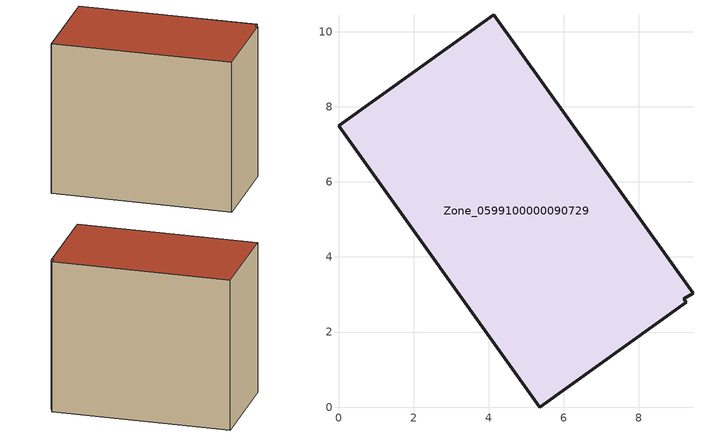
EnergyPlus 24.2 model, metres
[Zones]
Zone_0599100000090729
 floor ground (C_G): 5.35,0 0,7.5 4.13,10.45 9.44,3.03 9.2,2.89 9.26,2.79 z0
 wall outside (C_F): 0,7.5 5.35,0 9.26,2.79 9.2,2.89 9.44,3.03 4.13,10.45 0,7.5 z0:7.97
 roof outside (C_R): 9.44,3.03 4.13,10.45 0,7.5 5.35,0 9.26,2.79 9.2,2.89 z7.97
[BUILDING]
Pand.0599100000090729: North Axis=0; Terrain=City; Loads Convergence Tolerance Value=0.04; Temperature Convergence Tolerance Value=0.4; Solar Distribution=FullExterior; Maximum Number of Warmup Days=25; Minimum Number of Warmup Days=1
[Site:Location]
Rotterdam.The.Hague.AP_ZH_NLD Design_Conditions: Latitude=51.96; Longitude=4.45; Time Zone=1; Elevation=-4.5
[SITE:GROUNDTEMPERATURE:BUILDINGSURFACE]
18, 18, 18, 18, 18, 18, 18, 18, 18, 18, 18, 18
[MATERIAL] Thermal Absorptance=0.9; Solar Absorptance=0.7; Visible Absorptance=0.7
Name | Roughness | Thickness | Conductivity | Density | Specific Heat
G.TI.1975-1991 | MediumSmooth | 0.15 | 0.288461 | 540 | 1210
F.TI.1975-1991 | Rough | 0.3 | 0.230769 | 1920 | 840
R.TI.1975-1991 | MediumRough | 0.2 | 0.153846 | 1500 | 1000
[CONSTRUCTION]
C_G: G.TI.1975-1991
C_F: F.TI.1975-1991
C_R: R.TI.1975-1991
[ZONE]
Zone_0599100000090729: Type=1; Multiplier=1; Ceiling Height=Autocalculate; Volume=Autocalculate; Floor Area=autocalculate; Part of Total Floor Area=Yes
[ZONEINFILTRATION:DESIGNFLOWRATE]
Infil_Zone_0599100000090729: Zone or ZoneList or Space or SpaceList=Zone_0599100000090729; Schedule=AlwaysOn; Design Flow Rate Calculation Method=Flow/Area; Flow Rate per Floor Area=0.003; Constant Term Coefficient=1; Temperature Term Coefficient=0; Velocity Term Coefficient=0; Velocity Squared Term Coefficient=0
[HVACTEMPLATE:ZONE:IDEALLOADSAIRSYSTEM]
Zone_0599100000090729: Maximum Heating Supply Air Temperature=50; Minimum Cooling Supply Air Temperature=13; Maximum Heating Supply Air Humidity Ratio=0.0156; Minimum Cooling Supply Air Humidity Ratio=0.0077; Heating Limit=NoLimit; Cooling Limit=NoLimit; Dehumidification Control Type=ConstantSensibleHeatRatio; Cooling Sensible Heat Ratio=0.7; Dehumidification Setpoint=60; Humidification Control Type=None; Humidification Setpoint=30; Outdoor Air Method=None; Outdoor Air Flow Rate per Person=0.00944; Outdoor Air Flow Rate per Zone Floor Area=0; Outdoor Air Flow Rate per Zone=0; Demand Controlled Ventilation Type=None; Outdoor Air Economizer Type=NoEconomizer; Heat Recovery Type=None; Sensible Heat Recovery Effectiveness=0.7; Latent Heat Recovery Effectiveness=0.65
[ZONECONTROL:THERMOSTAT]
ThermostatControl_Zone_0599100000090729: Zone or ZoneList=Zone_0599100000090729; Control Type Schedule=DualSetpointControlType; Control 1=Thermostat_Zone_0599100000090729; Temperature Difference Between Cutout And Setpoint=0
[THERMOSTATSETPOINT:DUALSETPOINT]
Thermostat_Zone_0599100000090729: Heating Setpoint Temperature Schedule=HeatingSetpoint_Zone_0599100000090729; Cooling Setpoint Temperature Schedule=CoolingSetpoint_Zone_0599100000090729
[SCHEDULE:COMPACT]
HeatingSetpoint_Zone_0599100000090729: Through: 12/31, For: AllDays, Until: 24:00, 21
CoolingSetpoint_Zone_0599100000090729: Through: 12/31, For: AllDays, Until: 24:00, 24
DualSetpointControlType: Through: 12/31, For: AllDays, Until: 24:00, 4
AlwaysOn: Through: 12/31, For: AllDays, Until: 24:00, 1
